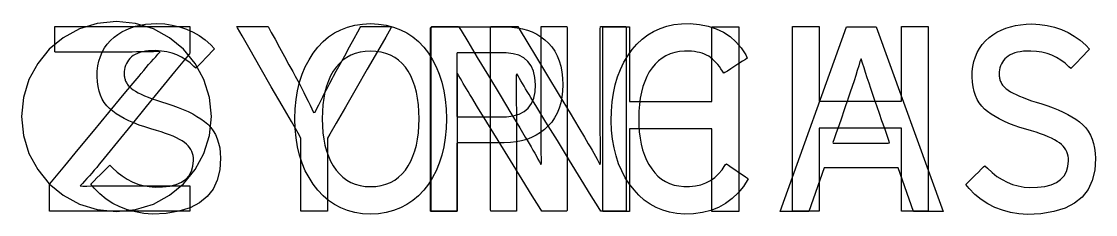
# Model space of a CAD drawing. Extents: x 1 to 47.7, y 0.2 to 35.
# Drawn here: x 23.077 to 23.643, y 10.825 to 10.927 of the extents above; entities that cross this region are included whole.
import ezdxf

# ---------------------------------------------------------------- set-up
doc = ezdxf.new("R2010")
doc.units = 0
doc.header["$MEASUREMENT"] = 0
for name, color, linetype in [('4_1__5U__UP_TO_TWO_IO_BOAR', 7, 'CONTINUOUS'), ('4_2__5U__FRONT_PANEL_W_24_', 7, 'CONTINUOUS'), ('5_1___24__TARGET_LEDS___12', 7, 'CONTINUOUS')]:
    doc.layers.add(name, color=color, linetype=linetype)

msp = doc.modelspace()

# ---------------------------------------------------------------- linework, layer by layer
at = {"layer": '4_1__5U__UP_TO_TWO_IO_BOAR'}
for points in [[(23.12715, 10.82702), (23.13723, 10.82804), (23.14662, 10.83095), (23.15511, 10.83557), (23.16252, 10.84168), (23.16863, 10.84908), (23.17324, 10.85758), (23.17616, 10.86697), (23.17717, 10.87704), (23.17616, 10.88712), (23.17324, 10.8965), (23.16863, 10.905), (23.16252, 10.9124), (23.15511, 10.9185), (23.14662, 10.92311), (23.13723, 10.92602), (23.12715, 10.92704), (23.11707, 10.92602), (23.10769, 10.92311), (23.09921, 10.9185), (23.09181, 10.9124), (23.08571, 10.905), (23.08111, 10.8965), (23.0782, 10.88712), (23.07718, 10.87704), (23.0782, 10.86697), (23.08111, 10.85758), (23.08571, 10.84908), (23.09181, 10.84168), (23.09921, 10.83557), (23.10769, 10.83095), (23.11707, 10.82804)], [(23.64262, 10.8549), (23.64222, 10.84877), (23.64092, 10.84335), (23.6387, 10.83864), (23.63557, 10.83465), (23.63152, 10.83138), (23.62656, 10.82882), (23.62069, 10.82697), (23.61391, 10.82583), (23.60684, 10.82547), (23.60221, 10.82584), (23.5978, 10.82659), (23.59362, 10.82772), (23.58965, 10.82923), (23.58591, 10.83112), (23.5824, 10.83339), (23.57911, 10.83604), (23.57604, 10.83908), (23.57431, 10.8412), (23.57492, 10.84181), (23.57607, 10.84296), (23.57758, 10.84446), (23.57927, 10.84614), (23.58097, 10.84783), (23.58249, 10.84935), (23.58366, 10.85051), (23.5843, 10.85115), (23.58573, 10.84979), (23.58819, 10.84751), (23.59075, 10.84552), (23.5934, 10.84382), (23.59615, 10.84241), (23.599, 10.8413), (23.60194, 10.84047), (23.60498, 10.83994), (23.60812, 10.8397), (23.61211, 10.83979), (23.6159, 10.84025), (23.6192, 10.84107), (23.62199, 10.84226), (23.62427, 10.84382), (23.62606, 10.84574), (23.62734, 10.84803), (23.62811, 10.85068), (23.62839, 10.8537), (23.62834, 10.85504), (23.62817, 10.85623), (23.62787, 10.85737), (23.62747, 10.85846), (23.62694, 10.85949), (23.62629, 10.86048), (23.62553, 10.86142), (23.62464, 10.8623), (23.62363, 10.86314), (23.62241, 10.86397), (23.62101, 10.86479), (23.61944, 10.86559), (23.61768, 10.86639), (23.61574, 10.86719), (23.61362, 10.86797), (23.61133, 10.86874), (23.60885, 10.8695), (23.60599, 10.87033), (23.6028, 10.87131), (23.59979, 10.87234), (23.59698, 10.87343), (23.59437, 10.87456), (23.59194, 10.87575), (23.58971, 10.87699), (23.58768, 10.87827), (23.58583, 10.87961), (23.58417, 10.88098), (23.5827, 10.88248), (23.58141, 10.88416), (23.58031, 10.88601), (23.57941, 10.88803), (23.57869, 10.89022), (23.57816, 10.89259), (23.57782, 10.89513), (23.57767, 10.89785), (23.57774, 10.90069), (23.57805, 10.90341), (23.57859, 10.906), (23.57935, 10.90844), (23.58034, 10.91074), (23.58157, 10.9129), (23.58302, 10.91492), (23.58469, 10.9168), (23.5866, 10.91853), (23.58861, 10.92004), (23.59073, 10.92136), (23.59298, 10.92251), (23.59535, 10.92349), (23.59784, 10.92429), (23.60045, 10.92491), (23.60319, 10.92536), (23.60604, 10.92564), (23.60913, 10.92574), (23.61327, 10.92551), (23.61724, 10.92494), (23.62104, 10.92405), (23.62467, 10.92282), (23.62814, 10.92126), (23.63143, 10.91936), (23.63456, 10.91714), (23.63753, 10.91458), (23.63951, 10.91251), (23.63896, 10.91195), (23.63787, 10.91081), (23.63641, 10.9093), (23.63475, 10.90758), (23.63307, 10.90584), (23.63154, 10.90426), (23.63034, 10.90302), (23.62965, 10.9023), (23.62862, 10.90317), (23.62657, 10.90505), (23.62439, 10.90669), (23.62208, 10.90809), (23.61964, 10.90925), (23.61708, 10.91017), (23.61439, 10.91085), (23.61156, 10.91129), (23.60861, 10.91149), (23.60638, 10.91146), (23.60465, 10.91134), (23.60303, 10.91113), (23.60153, 10.91084), (23.60015, 10.91047), (23.59888, 10.91001), (23.59772, 10.90947), (23.59668, 10.90885), (23.59576, 10.90815), (23.59494, 10.90735), (23.59422, 10.9065), (23.5936, 10.90561), (23.59307, 10.90468), (23.59265, 10.9037), (23.59231, 10.90268), (23.59208, 10.90162), (23.59194, 10.90051), (23.59189, 10.89939), (23.5919, 10.89882), (23.59194, 10.89828), (23.592, 10.89775), (23.59209, 10.89724), (23.59219, 10.89675), (23.59233, 10.89628), (23.59248, 10.89582), (23.59266, 10.89538), (23.59286, 10.89495), (23.5931, 10.89449), (23.59338, 10.89404), (23.59369, 10.89359), (23.59405, 10.89315), (23.59444, 10.89271), (23.59487, 10.89228), (23.59534, 10.89185), (23.59586, 10.89142), (23.59662, 10.89086), (23.59781, 10.8901), (23.59919, 10.88933), (23.60076, 10.88855), (23.60252, 10.88777), (23.60446, 10.88698), (23.6066, 10.88618), (23.60893, 10.88537), (23.61145, 10.88456), (23.61441, 10.88367), (23.61744, 10.88268), (23.62031, 10.88164), (23.62302, 10.88054), (23.62557, 10.87938), (23.62797, 10.87817), (23.6302, 10.8769), (23.63227, 10.87558), (23.63419, 10.8742), (23.63593, 10.87272), (23.63747, 10.87108), (23.63881, 10.86927), (23.63995, 10.8673), (23.64089, 10.86515), (23.64162, 10.86284), (23.64216, 10.86036), (23.64249, 10.85772)], [(23.3622, 10.89377), (23.36205, 10.89037), (23.36167, 10.88716), (23.36106, 10.88415), (23.36022, 10.88134), (23.35915, 10.87872), (23.35785, 10.8763), (23.35631, 10.87408), (23.35454, 10.87205), (23.35257, 10.87022), (23.35045, 10.8686), (23.34817, 10.86719), (23.34575, 10.866), (23.34318, 10.86502), (23.34045, 10.86425), (23.33757, 10.86369), (23.33455, 10.86335), (23.33137, 10.86321), (23.33027, 10.86321), (23.32794, 10.86321), (23.32448, 10.86321), (23.32037, 10.86321), (23.31607, 10.86321), (23.31207, 10.86321), (23.30882, 10.86321), (23.30681, 10.86321), (23.30638, 10.86305), (23.30638, 10.86085), (23.30638, 10.8566), (23.30638, 10.85101), (23.30638, 10.84475), (23.30638, 10.83854), (23.30638, 10.83306), (23.30638, 10.82901), (23.30638, 10.82707), (23.30606, 10.827), (23.30484, 10.827), (23.30296, 10.827), (23.30068, 10.827), (23.29827, 10.827), (23.29599, 10.827), (23.2941, 10.827), (23.29288, 10.827), (23.29256, 10.82719), (23.29256, 10.83238), (23.29256, 10.84326), (23.29256, 10.85797), (23.29256, 10.87464), (23.29256, 10.89142), (23.29256, 10.90644), (23.29256, 10.91784), (23.29256, 10.92375), (23.29324, 10.92418), (23.29646, 10.92418), (23.30165, 10.92418), (23.30806, 10.92418), (23.31493, 10.92418), (23.32151, 10.92418), (23.32703, 10.92418), (23.33076, 10.92418), (23.33229, 10.92418), (23.33532, 10.92405), (23.33821, 10.92373), (23.34097, 10.92319), (23.34359, 10.92245), (23.34608, 10.92151), (23.34843, 10.92037), (23.35064, 10.91902), (23.35272, 10.91746), (23.35466, 10.91568), (23.3564, 10.91367), (23.35791, 10.91145), (23.35919, 10.90902), (23.36025, 10.90638), (23.36108, 10.90354), (23.36168, 10.90049), (23.36205, 10.89724)], [(23.34783, 10.89377), (23.34751, 10.89757), (23.34673, 10.90088), (23.34549, 10.9037), (23.34379, 10.90604), (23.34164, 10.90788), (23.33903, 10.90923), (23.33596, 10.91009), (23.33243, 10.91047), (23.331, 10.91048), (23.32855, 10.91048), (23.32484, 10.91048), (23.32041, 10.91048), (23.31582, 10.91048), (23.31161, 10.91048), (23.30834, 10.91048), (23.30656, 10.91048), (23.30638, 10.90997), (23.30638, 10.90715), (23.30638, 10.9025), (23.30638, 10.89675), (23.30638, 10.89064), (23.30638, 10.8849), (23.30638, 10.88025), (23.30638, 10.87743), (23.30656, 10.87691), (23.30834, 10.87691), (23.31161, 10.87691), (23.31582, 10.87691), (23.32041, 10.87691), (23.32484, 10.87691), (23.32855, 10.87691), (23.331, 10.87691), (23.33245, 10.87694), (23.33606, 10.87734), (23.33918, 10.87823), (23.34182, 10.8796), (23.34399, 10.88147), (23.34567, 10.88381), (23.34687, 10.88665), (23.34759, 10.88997)], [(23.52646, 10.88546), (23.52537, 10.88865), (23.52434, 10.89172), (23.52337, 10.89466), (23.52244, 10.89746), (23.52157, 10.90014), (23.52075, 10.90269), (23.51998, 10.90511), (23.51927, 10.90739), (23.51862, 10.90606), (23.51793, 10.90371), (23.51717, 10.90121), (23.51635, 10.89858), (23.51547, 10.89581), (23.51453, 10.89289), (23.51352, 10.88984), (23.51245, 10.88664), (23.51189, 10.88498), (23.51124, 10.88311), (23.51017, 10.88003), (23.50885, 10.87622), (23.50744, 10.87218), (23.50612, 10.86837), (23.50505, 10.86529), (23.5044, 10.86342), (23.50449, 10.86308), (23.5066, 10.86308), (23.51048, 10.86308), (23.51547, 10.86308), (23.52091, 10.86308), (23.52616, 10.86308), (23.53056, 10.86308), (23.53345, 10.86308), (23.53424, 10.86312), (23.5338, 10.86438), (23.53287, 10.86705), (23.53162, 10.87064), (23.53021, 10.87468), (23.52882, 10.87866), (23.52762, 10.88211), (23.52678, 10.88454)]]:
    msp.add_lwpolyline(points, close=True, dxfattribs=at)
for points in [[(23.44067, 10.827), (23.44067, 10.87061), (23.39733, 10.87061), (23.39733, 10.827), (23.38323, 10.827), (23.38323, 10.92418), (23.39733, 10.92418), (23.39733, 10.88485), (23.44067, 10.88485), (23.44067, 10.92418), (23.45477, 10.92418), (23.45477, 10.827), (23.44067, 10.827)], [(23.54687, 10.827), (23.53873, 10.85006), (23.4998, 10.85006), (23.49173, 10.827), (23.47661, 10.827), (23.5116, 10.92418), (23.52707, 10.92418), (23.56247, 10.827), (23.54687, 10.827)]]:
    msp.add_lwpolyline(points, dxfattribs=at)
at = {"layer": '4_2__5U__FRONT_PANEL_W_24_'}
for points in [[(23.09193, 10.8272), (23.09193, 10.82772), (23.09193, 10.8291), (23.09193, 10.83109), (23.09193, 10.83342), (23.09193, 10.83585), (23.09193, 10.83811), (23.09193, 10.83995), (23.09193, 10.84111), (23.09208, 10.84156), (23.09472, 10.84475), (23.10001, 10.85115), (23.10708, 10.8597), (23.11508, 10.86936), (23.12313, 10.87909), (23.13039, 10.88787), (23.13599, 10.89463), (23.13906, 10.89835), (23.14018, 10.89969), (23.14152, 10.90128), (23.14284, 10.90283), (23.14413, 10.90433), (23.1454, 10.90577), (23.14664, 10.90717), (23.14786, 10.90851), (23.14905, 10.90981), (23.15022, 10.91105), (23.14869, 10.91118), (23.14665, 10.91113), (23.14454, 10.91108), (23.14236, 10.91104), (23.14011, 10.91101), (23.13779, 10.91099), (23.1354, 10.91097), (23.13295, 10.91096), (23.13076, 10.91096), (23.12909, 10.91096), (23.12531, 10.91096), (23.12009, 10.91096), (23.11408, 10.91096), (23.10792, 10.91096), (23.10228, 10.91096), (23.0978, 10.91096), (23.09515, 10.91096), (23.09471, 10.91105), (23.09471, 10.91192), (23.09471, 10.9135), (23.09471, 10.91556), (23.09471, 10.91784), (23.09471, 10.9201), (23.09471, 10.9221), (23.09471, 10.92359), (23.09471, 10.92434), (23.09606, 10.92438), (23.10188, 10.92438), (23.1111, 10.92438), (23.12243, 10.92438), (23.1346, 10.92438), (23.14631, 10.92438), (23.15627, 10.92438), (23.16319, 10.92438), (23.16578, 10.92438), (23.16578, 10.92387), (23.16578, 10.92249), (23.16578, 10.92052), (23.16578, 10.91819), (23.16578, 10.91577), (23.16578, 10.91352), (23.16578, 10.91169), (23.16578, 10.91053), (23.16563, 10.91008), (23.16301, 10.90688), (23.15779, 10.90048), (23.15079, 10.89193), (23.14289, 10.88226), (23.13493, 10.87251), (23.12775, 10.86373), (23.12222, 10.85696), (23.11918, 10.85324), (23.11809, 10.85189), (23.11677, 10.85028), (23.11547, 10.84873), (23.11418, 10.84723), (23.11292, 10.84578), (23.11167, 10.84439), (23.11044, 10.84305), (23.10923, 10.84176), (23.10803, 10.84053), (23.10956, 10.84041), (23.1116, 10.84046), (23.11371, 10.84051), (23.11588, 10.84054), (23.11813, 10.84058), (23.12045, 10.8406), (23.12284, 10.84062), (23.1253, 10.84063), (23.12749, 10.84063), (23.12927, 10.84063), (23.13327, 10.84063), (23.13882, 10.84063), (23.14521, 10.84063), (23.15175, 10.84063), (23.15774, 10.84063), (23.16249, 10.84063), (23.16531, 10.84063), (23.16578, 10.84054), (23.16578, 10.83967), (23.16578, 10.83808), (23.16578, 10.83603), (23.16578, 10.83375), (23.16578, 10.83149), (23.16578, 10.82949), (23.16578, 10.82799), (23.16578, 10.82725), (23.16437, 10.8272), (23.15833, 10.8272), (23.14875, 10.8272), (23.13696, 10.8272), (23.12432, 10.8272), (23.11216, 10.8272), (23.10181, 10.8272), (23.09462, 10.8272)], [(23.30086, 10.87583), (23.30069, 10.87065), (23.30023, 10.86573), (23.29948, 10.86105), (23.29844, 10.85663), (23.29712, 10.85246), (23.29551, 10.84853), (23.29361, 10.84486), (23.29142, 10.84143), (23.28893, 10.83824), (23.2862, 10.83535), (23.28324, 10.83285), (23.28007, 10.83071), (23.27667, 10.82895), (23.27306, 10.82757), (23.26924, 10.82655), (23.26519, 10.82591), (23.26093, 10.82564), (23.25669, 10.82591), (23.25268, 10.82655), (23.2489, 10.82757), (23.24533, 10.82895), (23.24199, 10.83071), (23.23886, 10.83285), (23.23596, 10.83535), (23.23328, 10.83824), (23.2308, 10.84143), (23.22856, 10.84486), (23.22661, 10.84853), (23.22496, 10.85246), (23.2236, 10.85663), (23.22254, 10.86105), (23.22177, 10.86573), (23.2213, 10.87065), (23.22112, 10.87583), (23.2213, 10.881), (23.22177, 10.88594), (23.22254, 10.89063), (23.2236, 10.89507), (23.22496, 10.89927), (23.22661, 10.90322), (23.22856, 10.90693), (23.2308, 10.9104), (23.23328, 10.9136), (23.23596, 10.91644), (23.23886, 10.91891), (23.24199, 10.921), (23.24533, 10.92273), (23.2489, 10.92409), (23.25268, 10.92508), (23.25669, 10.9257), (23.26093, 10.92594), (23.26519, 10.9257), (23.26924, 10.92508), (23.27306, 10.92409), (23.27667, 10.92273), (23.28007, 10.921), (23.28324, 10.91891), (23.2862, 10.91644), (23.28893, 10.9136), (23.29142, 10.9104), (23.29361, 10.90693), (23.29551, 10.90322), (23.29712, 10.89927), (23.29844, 10.89507), (23.29948, 10.89063), (23.30023, 10.88594), (23.30069, 10.881)], [(23.38218, 10.8272), (23.38081, 10.82943), (23.37716, 10.83536), (23.3719, 10.8439), (23.36572, 10.85394), (23.3593, 10.86438), (23.35331, 10.8741), (23.34844, 10.88201), (23.34537, 10.887), (23.34439, 10.8886), (23.34348, 10.89013), (23.3426, 10.89161), (23.34174, 10.89304), (23.34092, 10.89444), (23.34012, 10.89579), (23.33936, 10.8971), (23.33862, 10.89836), (23.33791, 10.89958), (23.33762, 10.89879), (23.33762, 10.89646), (23.33763, 10.89404), (23.33764, 10.89156), (23.33766, 10.889), (23.33768, 10.88636), (23.3377, 10.88365), (23.33772, 10.88086), (23.33775, 10.87799), (23.33775, 10.87621), (23.33775, 10.87169), (23.33775, 10.86488), (23.33775, 10.85671), (23.33775, 10.84807), (23.33775, 10.8399), (23.33775, 10.83309), (23.33775, 10.82857), (23.33774, 10.8272), (23.33711, 10.8272), (23.33568, 10.8272), (23.3337, 10.8272), (23.33142, 10.8272), (23.32908, 10.8272), (23.32694, 10.8272), (23.32524, 10.8272), (23.32424, 10.8272), (23.32407, 10.82788), (23.32407, 10.83418), (23.32407, 10.84564), (23.32407, 10.8605), (23.32407, 10.87699), (23.32407, 10.89336), (23.32407, 10.90783), (23.32407, 10.91866), (23.32407, 10.92408), (23.32434, 10.92438), (23.32552, 10.92438), (23.32739, 10.92438), (23.32968, 10.92438), (23.33214, 10.92438), (23.33451, 10.92438), (23.33652, 10.92438), (23.33792, 10.92438), (23.33845, 10.92438), (23.33975, 10.92222), (23.34324, 10.91645), (23.34825, 10.90814), (23.35415, 10.89837), (23.36027, 10.88821), (23.36598, 10.87875), (23.37062, 10.87105), (23.37355, 10.8662), (23.37454, 10.86454), (23.37559, 10.86274), (23.3766, 10.861), (23.37757, 10.85932), (23.37849, 10.8577), (23.37937, 10.85614), (23.3802, 10.85465), (23.381, 10.85322), (23.38174, 10.85186), (23.38203, 10.85264), (23.38201, 10.85504), (23.38198, 10.85752), (23.38196, 10.86007), (23.38195, 10.86268), (23.38193, 10.86536), (23.38192, 10.86811), (23.38192, 10.87093), (23.38192, 10.87381), (23.38192, 10.87559), (23.38192, 10.88009), (23.38192, 10.88687), (23.38192, 10.89501), (23.38192, 10.9036), (23.38192, 10.91174), (23.38192, 10.91852), (23.38192, 10.92302), (23.38193, 10.92438), (23.38256, 10.92438), (23.38399, 10.92438), (23.38597, 10.92438), (23.38826, 10.92438), (23.39059, 10.92438), (23.39273, 10.92438), (23.39443, 10.92438), (23.39543, 10.92438), (23.3956, 10.9237), (23.3956, 10.91741), (23.3956, 10.90595), (23.3956, 10.89109), (23.3956, 10.8746), (23.3956, 10.85823), (23.3956, 10.84375), (23.3956, 10.83292), (23.3956, 10.82751), (23.39535, 10.8272), (23.39425, 10.8272), (23.39251, 10.8272), (23.39037, 10.8272), (23.38807, 10.8272), (23.38586, 10.8272), (23.38398, 10.8272), (23.38267, 10.8272)], [(23.2865, 10.87583), (23.28641, 10.87964), (23.28614, 10.88326), (23.2857, 10.88669), (23.28507, 10.88991), (23.28427, 10.89294), (23.28329, 10.89577), (23.28213, 10.89841), (23.28079, 10.90085), (23.27927, 10.90306), (23.27757, 10.90499), (23.2757, 10.90668), (23.27366, 10.90811), (23.27145, 10.90928), (23.26907, 10.9102), (23.26653, 10.91086), (23.26381, 10.91128), (23.26093, 10.91143), (23.2581, 10.91128), (23.25543, 10.91086), (23.25293, 10.9102), (23.25059, 10.90928), (23.24841, 10.90811), (23.24639, 10.90668), (23.24454, 10.90499), (23.24284, 10.90306), (23.24131, 10.90085), (23.23994, 10.89841), (23.23876, 10.89577), (23.23776, 10.89294), (23.23694, 10.88991), (23.23631, 10.88669), (23.23585, 10.88326), (23.23558, 10.87964), (23.23549, 10.87583), (23.23558, 10.87206), (23.23585, 10.86848), (23.23631, 10.86509), (23.23694, 10.8619), (23.23776, 10.8589), (23.23876, 10.8561), (23.23994, 10.85349), (23.24131, 10.85107), (23.24284, 10.84882), (23.24454, 10.84679), (23.24639, 10.84503), (23.24841, 10.84354), (23.25059, 10.84232), (23.25293, 10.84137), (23.25543, 10.8407), (23.2581, 10.84029), (23.26093, 10.84016), (23.26381, 10.84029), (23.26653, 10.8407), (23.26907, 10.84137), (23.27145, 10.84232), (23.27366, 10.84354), (23.2757, 10.84503), (23.27757, 10.84679), (23.27927, 10.84882), (23.28079, 10.85107), (23.28213, 10.85349), (23.28329, 10.8561), (23.28427, 10.8589), (23.28507, 10.8619), (23.2857, 10.86509), (23.28614, 10.86848), (23.28641, 10.87206)]]:
    msp.add_lwpolyline(points, close=True, dxfattribs=at)
at = {"layer": '5_1___24__TARGET_LEDS___12'}
for points in [[(23.18198, 10.85512), (23.18159, 10.84898), (23.18028, 10.84357), (23.17806, 10.83886), (23.17493, 10.83487), (23.17088, 10.83159), (23.16592, 10.82903), (23.16005, 10.82718), (23.15327, 10.82605), (23.1462, 10.82568), (23.14157, 10.82605), (23.13716, 10.8268), (23.13298, 10.82793), (23.12901, 10.82944), (23.12528, 10.83134), (23.12176, 10.83361), (23.11847, 10.83626), (23.1154, 10.83929), (23.11367, 10.84142), (23.11428, 10.84203), (23.11543, 10.84317), (23.11694, 10.84468), (23.11863, 10.84636), (23.12033, 10.84805), (23.12185, 10.84957), (23.12302, 10.85073), (23.12366, 10.85137), (23.12509, 10.85001), (23.12755, 10.84773), (23.13011, 10.84574), (23.13276, 10.84404), (23.13551, 10.84263), (23.13836, 10.84152), (23.1413, 10.84069), (23.14434, 10.84016), (23.14748, 10.83991), (23.15147, 10.84), (23.15526, 10.84046), (23.15856, 10.84129), (23.16135, 10.84248), (23.16363, 10.84404), (23.16542, 10.84596), (23.1667, 10.84825), (23.16748, 10.8509), (23.16775, 10.85392), (23.1677, 10.85525), (23.16753, 10.85644), (23.16724, 10.85758), (23.16683, 10.85867), (23.1663, 10.85971), (23.16565, 10.8607), (23.16489, 10.86164), (23.164, 10.86252), (23.16299, 10.86336), (23.16177, 10.86419), (23.16038, 10.865), (23.1588, 10.86581), (23.15704, 10.86661), (23.1551, 10.8674), (23.15298, 10.86818), (23.15069, 10.86896), (23.14821, 10.86972), (23.14536, 10.87054), (23.14216, 10.87153), (23.13916, 10.87256), (23.13635, 10.87365), (23.13373, 10.87478), (23.13131, 10.87597), (23.12907, 10.8772), (23.12704, 10.87849), (23.12519, 10.87983), (23.12353, 10.8812), (23.12206, 10.8827), (23.12077, 10.88438), (23.11967, 10.88623), (23.11877, 10.88825), (23.11805, 10.89044), (23.11752, 10.89281), (23.11718, 10.89535), (23.11703, 10.89806), (23.1171, 10.9009), (23.11741, 10.90363), (23.11795, 10.90621), (23.11871, 10.90866), (23.11971, 10.91096), (23.12093, 10.91312), (23.12238, 10.91514), (23.12405, 10.91701), (23.12596, 10.91875), (23.12797, 10.92025), (23.1301, 10.92158), (23.13234, 10.92273), (23.13471, 10.9237), (23.1372, 10.9245), (23.13981, 10.92513), (23.14255, 10.92558), (23.1454, 10.92586), (23.14849, 10.92595), (23.15263, 10.92572), (23.1566, 10.92516), (23.1604, 10.92426), (23.16403, 10.92304), (23.1675, 10.92148), (23.17079, 10.91958), (23.17392, 10.91735), (23.17689, 10.91479), (23.17887, 10.91273), (23.17832, 10.91216), (23.17723, 10.91103), (23.17577, 10.90952), (23.17411, 10.9078), (23.17243, 10.90605), (23.1709, 10.90447), (23.1697, 10.90323), (23.16901, 10.90252), (23.16798, 10.90339), (23.16593, 10.90527), (23.16375, 10.90691), (23.16144, 10.90831), (23.15901, 10.90947), (23.15644, 10.91039), (23.15375, 10.91106), (23.15092, 10.9115), (23.14797, 10.9117), (23.14574, 10.91168), (23.14401, 10.91155), (23.14239, 10.91135), (23.14089, 10.91106), (23.13951, 10.91068), (23.13824, 10.91023), (23.13709, 10.90969), (23.13604, 10.90907), (23.13512, 10.90836), (23.1343, 10.90757), (23.13358, 10.90672), (23.13296, 10.90583), (23.13244, 10.9049), (23.13201, 10.90392), (23.13167, 10.9029), (23.13144, 10.90183), (23.1313, 10.90072), (23.13125, 10.8996), (23.13127, 10.89904), (23.1313, 10.8985), (23.13136, 10.89797), (23.13145, 10.89746), (23.13155, 10.89697), (23.13169, 10.89649), (23.13184, 10.89604), (23.13202, 10.8956), (23.13223, 10.89517), (23.13246, 10.89471), (23.13274, 10.89426), (23.13305, 10.89381), (23.13341, 10.89337), (23.1338, 10.89293), (23.13423, 10.89249), (23.13471, 10.89206), (23.13522, 10.89164), (23.13598, 10.89107), (23.13717, 10.89031), (23.13855, 10.88955), (23.14012, 10.88877), (23.14188, 10.88799), (23.14383, 10.88719), (23.14596, 10.8864), (23.14829, 10.88559), (23.15081, 10.88478), (23.15378, 10.88388), (23.1568, 10.8829), (23.15967, 10.88185), (23.16238, 10.88075), (23.16494, 10.8796), (23.16733, 10.87839), (23.16956, 10.87712), (23.17164, 10.87579), (23.17355, 10.87441), (23.17529, 10.87294), (23.17683, 10.8713), (23.17817, 10.86949), (23.17931, 10.86751), (23.18025, 10.86537), (23.18098, 10.86306), (23.18152, 10.86058), (23.18185, 10.85793)], [(23.23834, 10.86563), (23.23834, 10.8642), (23.23834, 10.8604), (23.23834, 10.85494), (23.23834, 10.84854), (23.23834, 10.84191), (23.23834, 10.83577), (23.23834, 10.83083), (23.23834, 10.82781), (23.23826, 10.82722), (23.23739, 10.82722), (23.23575, 10.82722), (23.23359, 10.82722), (23.23118, 10.82722), (23.22878, 10.82722), (23.22666, 10.82722), (23.22507, 10.82722), (23.22428, 10.82722), (23.22424, 10.82799), (23.22424, 10.83122), (23.22424, 10.8363), (23.22424, 10.84252), (23.22424, 10.84917), (23.22424, 10.85552), (23.22424, 10.86086), (23.22424, 10.86448), (23.22423, 10.86569), (23.22276, 10.86824), (23.21927, 10.87433), (23.21437, 10.88285), (23.2087, 10.89272), (23.20289, 10.90283), (23.19756, 10.9121), (23.19335, 10.91943), (23.19088, 10.92372), (23.19063, 10.9244), (23.19175, 10.9244), (23.19375, 10.9244), (23.19632, 10.9244), (23.19916, 10.9244), (23.20196, 10.9244), (23.2044, 10.9244), (23.20619, 10.9244), (23.20702, 10.9244), (23.20741, 10.92372), (23.20871, 10.92133), (23.2107, 10.9177), (23.21309, 10.91331), (23.21562, 10.90868), (23.21802, 10.9043), (23.22001, 10.90066), (23.22131, 10.89827), (23.22193, 10.89712), (23.22329, 10.89454), (23.22458, 10.89206), (23.22581, 10.88967), (23.22697, 10.88738), (23.22808, 10.88518), (23.22912, 10.88308), (23.23009, 10.88107), (23.231, 10.87916), (23.23185, 10.8793), (23.23273, 10.88117), (23.23368, 10.88314), (23.23471, 10.88522), (23.2358, 10.88741), (23.23697, 10.88971), (23.23822, 10.8921), (23.23953, 10.89461), (23.24092, 10.89722), (23.2415, 10.89829), (23.24289, 10.90083), (23.24495, 10.90457), (23.24739, 10.90902), (23.24994, 10.91368), (23.25233, 10.91804), (23.25428, 10.9216), (23.25552, 10.92386), (23.25587, 10.9244), (23.25678, 10.9244), (23.25861, 10.9244), (23.26106, 10.9244), (23.26383, 10.9244), (23.26662, 10.9244), (23.26911, 10.9244), (23.27101, 10.9244), (23.27202, 10.9244), (23.27158, 10.92349), (23.26892, 10.91887), (23.26458, 10.91131), (23.25918, 10.90191), (23.25336, 10.89177), (23.24773, 10.88198), (23.24293, 10.87362), (23.23959, 10.86781)], [(23.35105, 10.82722), (23.34968, 10.82944), (23.34603, 10.83537), (23.34077, 10.84391), (23.33459, 10.85395), (23.32817, 10.86439), (23.32218, 10.87411), (23.31732, 10.88202), (23.31425, 10.88701), (23.31326, 10.88861), (23.31235, 10.89013), (23.31147, 10.89161), (23.31061, 10.89305), (23.30979, 10.89445), (23.30899, 10.8958), (23.30823, 10.89711), (23.30749, 10.89837), (23.30679, 10.8996), (23.30649, 10.8988), (23.3065, 10.89647), (23.3065, 10.89406), (23.30651, 10.89157), (23.30653, 10.88901), (23.30655, 10.88637), (23.30657, 10.88366), (23.30659, 10.88087), (23.30662, 10.87801), (23.30663, 10.87622), (23.30663, 10.8717), (23.30663, 10.8649), (23.30663, 10.85672), (23.30663, 10.84809), (23.30663, 10.83991), (23.30663, 10.8331), (23.30663, 10.82858), (23.30662, 10.82722), (23.30598, 10.82722), (23.30455, 10.82722), (23.30257, 10.82722), (23.30029, 10.82722), (23.29795, 10.82722), (23.29581, 10.82722), (23.29412, 10.82722), (23.29311, 10.82722), (23.29294, 10.8279), (23.29294, 10.8342), (23.29294, 10.84565), (23.29294, 10.86051), (23.29294, 10.877), (23.29294, 10.89337), (23.29294, 10.90785), (23.29294, 10.91868), (23.29294, 10.92409), (23.29322, 10.9244), (23.29439, 10.9244), (23.29626, 10.9244), (23.29855, 10.9244), (23.30101, 10.9244), (23.30338, 10.9244), (23.30539, 10.9244), (23.30679, 10.9244), (23.30732, 10.9244), (23.30862, 10.92223), (23.31211, 10.91646), (23.31712, 10.90815), (23.32302, 10.89838), (23.32914, 10.88823), (23.33485, 10.87876), (23.3395, 10.87107), (23.34242, 10.86622), (23.34341, 10.86456), (23.34447, 10.86275), (23.34547, 10.86101), (23.34644, 10.85933), (23.34736, 10.85771), (23.34824, 10.85616), (23.34907, 10.85467), (23.34987, 10.85324), (23.35062, 10.85187), (23.35091, 10.85265), (23.35088, 10.85506), (23.35085, 10.85753), (23.35083, 10.86008), (23.35082, 10.86269), (23.35081, 10.86537), (23.3508, 10.86812), (23.35079, 10.87094), (23.35079, 10.87382), (23.35079, 10.8756), (23.35079, 10.8801), (23.35079, 10.88688), (23.35079, 10.89502), (23.35079, 10.90362), (23.35079, 10.91176), (23.35079, 10.91853), (23.35079, 10.92304), (23.3508, 10.9244), (23.35143, 10.9244), (23.35286, 10.9244), (23.35485, 10.9244), (23.35713, 10.9244), (23.35946, 10.9244), (23.3616, 10.9244), (23.3633, 10.9244), (23.36431, 10.9244), (23.36447, 10.92372), (23.36447, 10.91742), (23.36447, 10.90596), (23.36447, 10.8911), (23.36447, 10.87461), (23.36447, 10.85825), (23.36447, 10.84377), (23.36447, 10.83294), (23.36447, 10.82752), (23.36422, 10.82722), (23.36312, 10.82722), (23.36138, 10.82722), (23.35924, 10.82722), (23.35694, 10.82722), (23.35473, 10.82722), (23.35285, 10.82722), (23.35154, 10.82722)], [(23.45984, 10.84424), (23.4573, 10.84029), (23.45445, 10.83682), (23.4513, 10.83382), (23.44786, 10.83128), (23.44411, 10.82922), (23.44006, 10.82762), (23.4357, 10.8265), (23.43105, 10.82584), (23.42632, 10.82569), (23.42226, 10.82604), (23.4184, 10.82674), (23.41475, 10.8278), (23.41131, 10.82921), (23.40809, 10.83097), (23.40507, 10.83309), (23.40226, 10.83556), (23.39967, 10.83839), (23.39725, 10.84151), (23.39507, 10.84485), (23.39317, 10.84842), (23.39155, 10.85222), (23.3902, 10.85627), (23.38914, 10.86055), (23.38836, 10.86507), (23.38785, 10.86982), (23.38763, 10.87481), (23.38773, 10.87989), (23.38812, 10.88475), (23.38879, 10.88937), (23.38974, 10.89377), (23.39097, 10.89793), (23.39248, 10.90186), (23.39427, 10.90556), (23.39634, 10.90903), (23.39869, 10.91226), (23.4012, 10.91519), (23.40392, 10.91776), (23.40685, 10.91998), (23.40999, 10.92185), (23.41335, 10.92338), (23.41691, 10.92455), (23.42068, 10.92537), (23.42467, 10.92584), (23.42916, 10.92592), (23.43407, 10.9255), (23.43863, 10.92461), (23.44284, 10.92325), (23.44669, 10.92142), (23.45019, 10.91912), (23.45333, 10.91636), (23.45613, 10.91313), (23.45857, 10.90943), (23.45928, 10.90771), (23.45834, 10.90711), (23.45678, 10.90611), (23.45483, 10.90485), (23.4527, 10.90347), (23.45062, 10.90213), (23.44883, 10.90097), (23.44753, 10.90014), (23.44696, 10.89977), (23.44625, 10.90092), (23.44543, 10.90218), (23.44458, 10.90336), (23.4437, 10.90446), (23.44281, 10.90548), (23.44189, 10.90642), (23.44095, 10.90727), (23.43998, 10.90805), (23.43899, 10.90875), (23.43789, 10.90934), (23.43673, 10.90986), (23.43551, 10.9103), (23.43421, 10.91068), (23.43286, 10.91097), (23.43144, 10.9112), (23.42995, 10.91135), (23.42839, 10.91143), (23.42631, 10.91141), (23.42362, 10.91117), (23.42109, 10.91068), (23.41871, 10.90996), (23.41649, 10.90899), (23.41443, 10.90778), (23.41252, 10.90633), (23.41078, 10.90464), (23.40919, 10.9027), (23.40772, 10.90051), (23.40642, 10.89811), (23.40529, 10.89553), (23.40433, 10.89275), (23.40354, 10.8898), (23.40292, 10.88665), (23.40248, 10.88332), (23.40221, 10.8798), (23.40211, 10.87609), (23.40219, 10.87241), (23.40244, 10.8689), (23.40285, 10.86558), (23.40345, 10.86245), (23.40421, 10.85949), (23.40515, 10.85672), (23.40626, 10.85414), (23.40754, 10.85174), (23.40899, 10.84951), (23.41056, 10.84744), (23.41228, 10.84564), (23.41417, 10.84409), (23.41621, 10.8428), (23.41841, 10.84177), (23.42076, 10.84099), (23.42327, 10.84047), (23.42594, 10.84021), (23.42892, 10.8402), (23.43196, 10.84051), (23.43481, 10.84114), (23.43746, 10.84208), (23.43991, 10.84334), (23.44216, 10.84493), (23.44422, 10.84683), (23.44607, 10.84905), (23.44773, 10.85159), (23.44837, 10.85216), (23.44934, 10.85149), (23.45086, 10.85044), (23.45273, 10.84915), (23.45472, 10.84777), (23.45665, 10.84644), (23.45828, 10.84532), (23.45941, 10.84453)]]:
    msp.add_lwpolyline(points, close=True, dxfattribs=at)
msp.add_lwpolyline([(23.54047, 10.82722), (23.54047, 10.87082), (23.49712, 10.87082), (23.49712, 10.82722), (23.48303, 10.82722), (23.48303, 10.9244), (23.49712, 10.9244), (23.49712, 10.88506), (23.54047, 10.88506), (23.54047, 10.9244), (23.55457, 10.9244), (23.55457, 10.82722), (23.54047, 10.82722)], dxfattribs=at)

doc.saveas('drawing.dxf')
